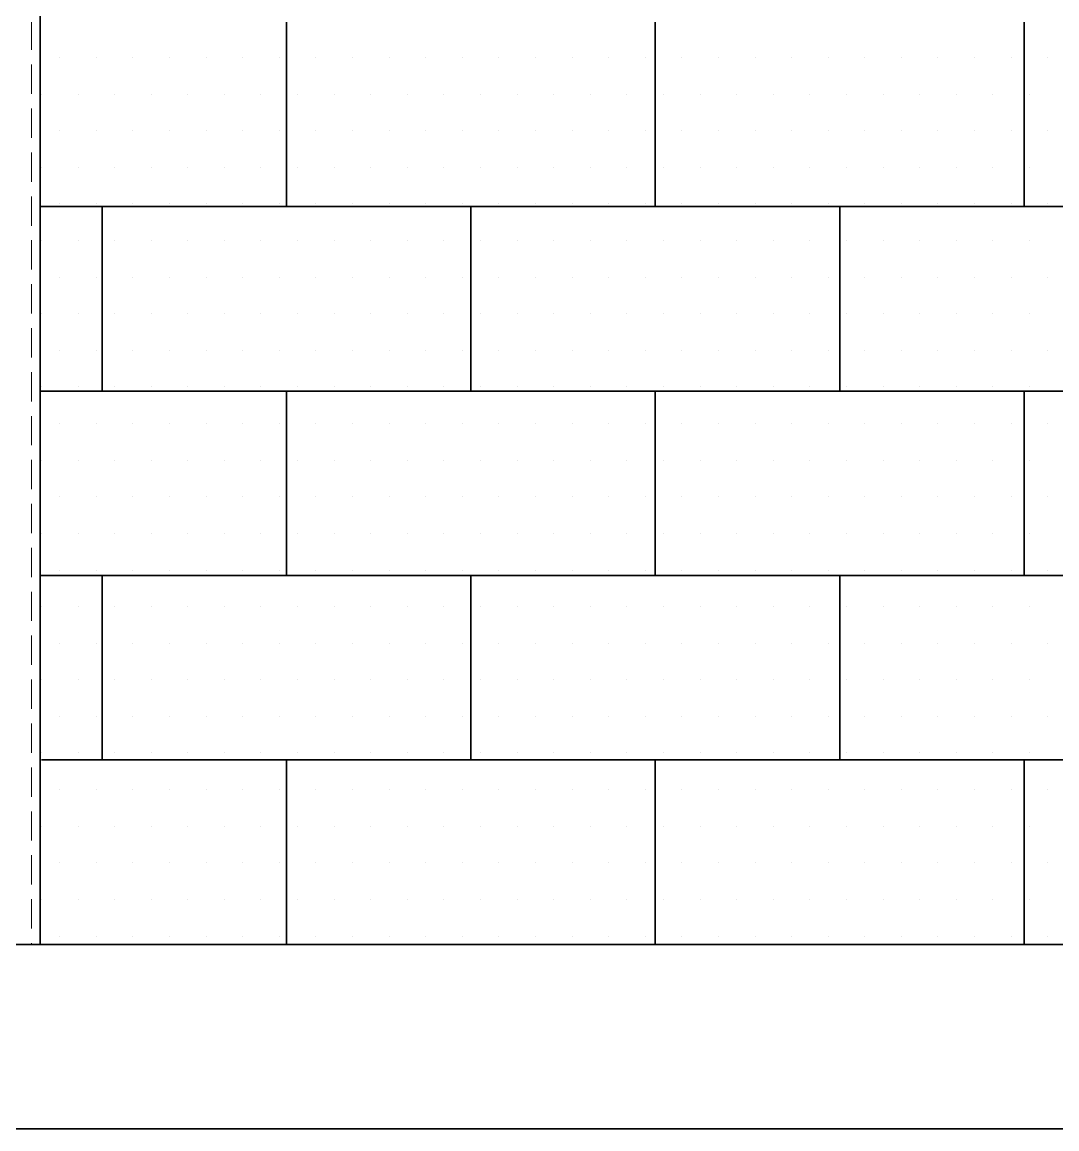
# Paper-space layout 'A000' of a CAD drawing. Header units: metres, sheet in millimetres. Extents: x -6 to 588, y -18 to 402.
# Drawn here: x 350.94 to 373.38, y 223.56 to 247.56 of the extents above; entities that cross this region are included whole.
import ezdxf

# ---------------------------------------------------------------- set-up
doc = ezdxf.new("R2010")
doc.units = ezdxf.units.M
doc.header["$MEASUREMENT"] = 0
for name, color, linetype, lineweight in [('A-ELEV-MBE1', 7, 'Continuous', 35), ('A-ELEV-PATT', 8, 'Continuous', 18), ('A-WALL-FULL-EXTR', 7, 'Continuous', 35)]:
    doc.layers.add(name, color=color, linetype=linetype, lineweight=lineweight)

psp = doc.layouts.new('A000')

# ---------------------------------------------------------------- linework, layer by layer
at = {"layer": 'A-ELEV-MBE1'}
for p, q in [((356.67, 247.559), (356.67, 243.559)), ((364.67, 247.559), (364.67, 243.559)), ((372.67, 247.559), (372.67, 243.559)), ((408.67, 243.559), (351.33, 243.559)), ((352.67, 243.559), (352.67, 239.559)), ((360.67, 243.559), (360.67, 239.559)), ((368.67, 243.559), (368.67, 239.559)), ((408.67, 239.559), (351.33, 239.559)), ((356.67, 239.559), (356.67, 235.559)), ((364.67, 239.559), (364.67, 235.559)), ((372.67, 239.559), (372.67, 235.559)), ((408.67, 235.559), (351.33, 235.559)), ((352.67, 235.559), (352.67, 231.559)), ((360.67, 235.559), (360.67, 231.559)), ((368.67, 235.559), (368.67, 231.559)), ((356.67, 231.559), (356.67, 227.559)), ((364.67, 231.559), (364.67, 227.559)), ((372.67, 231.559), (372.67, 227.559)), ((376.67, 227.559), (309.67, 227.559)), ((309.67, 223.559), (504.67, 223.559))]:
    psp.add_line(p, q, dxfattribs=at)
at = {"layer": 'A-ELEV-PATT', "linetype": 'Continuous'}
for p, q in [((351.141, 246.955), (351.141, 247.559)), ((351.751, 246.791), (351.751, 246.791)), ((352.545, 246.791), (352.545, 246.791)), ((353.339, 246.791), (353.339, 246.791)), ((354.133, 246.791), (354.133, 246.791)), ((354.926, 246.791), (354.926, 246.791)), ((355.72, 246.791), (355.72, 246.791)), ((356.514, 246.791), (356.514, 246.791)), ((357.308, 246.791), (357.308, 246.791)), ((358.101, 246.791), (358.101, 246.791)), ((358.895, 246.791), (358.895, 246.791)), ((359.689, 246.791), (359.689, 246.791)), ((360.483, 246.791), (360.483, 246.791)), ((361.276, 246.791), (361.276, 246.791)), ((362.07, 246.791), (362.07, 246.791)), ((362.864, 246.791), (362.864, 246.791)), ((363.658, 246.791), (363.658, 246.791)), ((364.451, 246.791), (364.451, 246.791)), ((365.245, 246.791), (365.245, 246.791)), ((366.039, 246.791), (366.039, 246.791)), ((366.833, 246.791), (366.833, 246.791)), ((367.626, 246.791), (367.626, 246.791)), ((368.42, 246.791), (368.42, 246.791)), ((369.214, 246.791), (369.214, 246.791)), ((370.008, 246.791), (370.008, 246.791)), ((370.801, 246.791), (370.801, 246.791)), ((371.595, 246.791), (371.595, 246.791)), ((372.389, 246.791), (372.389, 246.791)), ((373.183, 246.791), (373.183, 246.791)), ((351.141, 246.003), (351.141, 246.638)), ((351.355, 245.997), (351.355, 245.997)), ((352.148, 245.997), (352.148, 245.997)), ((352.942, 245.997), (352.942, 245.997)), ((353.736, 245.997), (353.736, 245.997)), ((354.53, 245.997), (354.53, 245.997)), ((355.323, 245.997), (355.323, 245.997)), ((356.117, 245.997), (356.117, 245.997)), ((356.911, 245.997), (356.911, 245.997)), ((357.705, 245.997), (357.705, 245.997)), ((358.498, 245.997), (358.498, 245.997)), ((359.292, 245.997), (359.292, 245.997)), ((360.086, 245.997), (360.086, 245.997)), ((360.88, 245.997), (360.88, 245.997)), ((361.673, 245.997), (361.673, 245.997)), ((362.467, 245.997), (362.467, 245.997)), ((363.261, 245.997), (363.261, 245.997)), ((364.055, 245.997), (364.055, 245.997)), ((364.848, 245.997), (364.848, 245.997)), ((365.642, 245.997), (365.642, 245.997)), ((366.436, 245.997), (366.436, 245.997)), ((367.23, 245.997), (367.23, 245.997)), ((368.023, 245.997), (368.023, 245.997)), ((368.817, 245.997), (368.817, 245.997)), ((369.611, 245.997), (369.611, 245.997)), ((370.405, 245.997), (370.405, 245.997)), ((371.198, 245.997), (371.198, 245.997)), ((371.992, 245.997), (371.992, 245.997)), ((372.786, 245.997), (372.786, 245.997)), ((351.141, 245.05), (351.141, 245.685)), ((351.751, 245.203), (351.751, 245.203)), ((352.545, 245.203), (352.545, 245.203)), ((353.339, 245.203), (353.339, 245.203)), ((354.133, 245.203), (354.133, 245.203)), ((354.926, 245.203), (354.926, 245.203)), ((355.72, 245.203), (355.72, 245.203)), ((356.514, 245.203), (356.514, 245.203)), ((357.308, 245.203), (357.308, 245.203)), ((358.101, 245.203), (358.101, 245.203)), ((358.895, 245.203), (358.895, 245.203)), ((359.689, 245.203), (359.689, 245.203)), ((360.483, 245.203), (360.483, 245.203)), ((361.276, 245.203), (361.276, 245.203)), ((362.07, 245.203), (362.07, 245.203)), ((362.864, 245.203), (362.864, 245.203)), ((363.658, 245.203), (363.658, 245.203)), ((364.451, 245.203), (364.451, 245.203)), ((365.245, 245.203), (365.245, 245.203)), ((366.039, 245.203), (366.039, 245.203)), ((366.833, 245.203), (366.833, 245.203)), ((367.626, 245.203), (367.626, 245.203)), ((368.42, 245.203), (368.42, 245.203)), ((369.214, 245.203), (369.214, 245.203)), ((370.008, 245.203), (370.008, 245.203)), ((370.801, 245.203), (370.801, 245.203)), ((371.595, 245.203), (371.595, 245.203)), ((372.389, 245.203), (372.389, 245.203)), ((373.183, 245.203), (373.183, 245.203)), ((351.141, 244.098), (351.141, 244.733)), ((351.355, 244.41), (351.355, 244.41)), ((352.148, 244.41), (352.148, 244.41)), ((352.942, 244.41), (352.942, 244.41)), ((353.736, 244.41), (353.736, 244.41)), ((354.53, 244.41), (354.53, 244.41)), ((355.323, 244.41), (355.323, 244.41)), ((356.117, 244.41), (356.117, 244.41)), ((356.911, 244.41), (356.911, 244.41)), ((357.705, 244.41), (357.705, 244.41)), ((358.498, 244.41), (358.498, 244.41)), ((359.292, 244.41), (359.292, 244.41)), ((360.086, 244.41), (360.086, 244.41)), ((360.88, 244.41), (360.88, 244.41)), ((361.673, 244.41), (361.673, 244.41)), ((362.467, 244.41), (362.467, 244.41)), ((363.261, 244.41), (363.261, 244.41)), ((364.055, 244.41), (364.055, 244.41)), ((364.848, 244.41), (364.848, 244.41)), ((365.642, 244.41), (365.642, 244.41)), ((366.436, 244.41), (366.436, 244.41)), ((367.23, 244.41), (367.23, 244.41)), ((368.023, 244.41), (368.023, 244.41)), ((368.817, 244.41), (368.817, 244.41)), ((369.611, 244.41), (369.611, 244.41)), ((370.405, 244.41), (370.405, 244.41)), ((371.198, 244.41), (371.198, 244.41)), ((371.992, 244.41), (371.992, 244.41)), ((372.786, 244.41), (372.786, 244.41)), ((351.141, 243.145), (351.141, 243.78)), ((351.751, 243.616), (351.751, 243.616)), ((352.545, 243.616), (352.545, 243.616)), ((353.339, 243.616), (353.339, 243.616)), ((354.133, 243.616), (354.133, 243.616)), ((354.926, 243.616), (354.926, 243.616)), ((355.72, 243.616), (355.72, 243.616)), ((356.514, 243.616), (356.514, 243.616)), ((357.308, 243.616), (357.308, 243.616)), ((358.101, 243.616), (358.101, 243.616)), ((358.895, 243.616), (358.895, 243.616)), ((359.689, 243.616), (359.689, 243.616)), ((360.483, 243.616), (360.483, 243.616)), ((361.276, 243.616), (361.276, 243.616)), ((362.07, 243.616), (362.07, 243.616)), ((362.864, 243.616), (362.864, 243.616)), ((363.658, 243.616), (363.658, 243.616)), ((364.451, 243.616), (364.451, 243.616)), ((365.245, 243.616), (365.245, 243.616)), ((366.039, 243.616), (366.039, 243.616)), ((366.833, 243.616), (366.833, 243.616)), ((367.626, 243.616), (367.626, 243.616)), ((368.42, 243.616), (368.42, 243.616)), ((369.214, 243.616), (369.214, 243.616)), ((370.008, 243.616), (370.008, 243.616)), ((370.801, 243.616), (370.801, 243.616)), ((371.595, 243.616), (371.595, 243.616)), ((372.389, 243.616), (372.389, 243.616)), ((373.183, 243.616), (373.183, 243.616)), ((351.141, 242.193), (351.141, 242.828)), ((351.355, 242.822), (351.355, 242.822)), ((351.355, 242.822), (351.355, 242.822)), ((352.148, 242.822), (352.148, 242.822)), ((352.942, 242.822), (352.942, 242.822)), ((353.736, 242.822), (353.736, 242.822)), ((354.53, 242.822), (354.53, 242.822)), ((355.323, 242.822), (355.323, 242.822)), ((356.117, 242.822), (356.117, 242.822)), ((356.911, 242.822), (356.911, 242.822)), ((357.705, 242.822), (357.705, 242.822)), ((358.498, 242.822), (358.498, 242.822)), ((359.292, 242.822), (359.292, 242.822)), ((360.086, 242.822), (360.086, 242.822)), ((360.88, 242.822), (360.88, 242.822)), ((361.673, 242.822), (361.673, 242.822)), ((362.467, 242.822), (362.467, 242.822)), ((363.261, 242.822), (363.261, 242.822)), ((364.055, 242.822), (364.055, 242.822)), ((364.848, 242.822), (364.848, 242.822)), ((365.642, 242.822), (365.642, 242.822)), ((366.436, 242.822), (366.436, 242.822)), ((367.23, 242.822), (367.23, 242.822)), ((368.023, 242.822), (368.023, 242.822)), ((368.817, 242.822), (368.817, 242.822)), ((369.611, 242.822), (369.611, 242.822)), ((370.405, 242.822), (370.405, 242.822)), ((371.198, 242.822), (371.198, 242.822)), ((371.992, 242.822), (371.992, 242.822)), ((372.786, 242.822), (372.786, 242.822)), ((351.751, 242.028), (351.751, 242.028)), ((351.751, 242.028), (351.751, 242.028)), ((352.545, 242.028), (352.545, 242.028)), ((353.339, 242.028), (353.339, 242.028)), ((354.133, 242.028), (354.133, 242.028)), ((354.926, 242.028), (354.926, 242.028)), ((355.72, 242.028), (355.72, 242.028)), ((356.514, 242.028), (356.514, 242.028)), ((357.308, 242.028), (357.308, 242.028)), ((358.101, 242.028), (358.101, 242.028)), ((358.895, 242.028), (358.895, 242.028)), ((359.689, 242.028), (359.689, 242.028)), ((360.483, 242.028), (360.483, 242.028)), ((361.276, 242.028), (361.276, 242.028)), ((362.07, 242.028), (362.07, 242.028)), ((362.864, 242.028), (362.864, 242.028)), ((363.658, 242.028), (363.658, 242.028)), ((364.451, 242.028), (364.451, 242.028)), ((365.245, 242.028), (365.245, 242.028)), ((366.039, 242.028), (366.039, 242.028)), ((366.833, 242.028), (366.833, 242.028)), ((367.626, 242.028), (367.626, 242.028)), ((368.42, 242.028), (368.42, 242.028)), ((369.214, 242.028), (369.214, 242.028)), ((370.008, 242.028), (370.008, 242.028)), ((370.801, 242.028), (370.801, 242.028)), ((371.595, 242.028), (371.595, 242.028)), ((372.389, 242.028), (372.389, 242.028)), ((373.183, 242.028), (373.183, 242.028)), ((351.141, 241.24), (351.141, 241.875)), ((351.355, 241.235), (351.355, 241.235)), ((351.355, 241.235), (351.355, 241.235)), ((352.148, 241.235), (352.148, 241.235)), ((352.942, 241.235), (352.942, 241.235)), ((353.736, 241.235), (353.736, 241.235)), ((354.53, 241.235), (354.53, 241.235)), ((355.323, 241.235), (355.323, 241.235)), ((356.117, 241.235), (356.117, 241.235)), ((356.911, 241.235), (356.911, 241.235)), ((357.705, 241.235), (357.705, 241.235)), ((358.498, 241.235), (358.498, 241.235)), ((359.292, 241.235), (359.292, 241.235)), ((360.086, 241.235), (360.086, 241.235)), ((360.88, 241.235), (360.88, 241.235)), ((361.673, 241.235), (361.673, 241.235)), ((362.467, 241.235), (362.467, 241.235)), ((363.261, 241.235), (363.261, 241.235)), ((364.055, 241.235), (364.055, 241.235)), ((364.848, 241.235), (364.848, 241.235)), ((365.642, 241.235), (365.642, 241.235)), ((366.436, 241.235), (366.436, 241.235)), ((367.23, 241.235), (367.23, 241.235)), ((368.023, 241.235), (368.023, 241.235)), ((368.817, 241.235), (368.817, 241.235)), ((369.611, 241.235), (369.611, 241.235)), ((370.405, 241.235), (370.405, 241.235)), ((371.198, 241.235), (371.198, 241.235)), ((371.992, 241.235), (371.992, 241.235)), ((372.786, 241.235), (372.786, 241.235)), ((351.141, 240.288), (351.141, 240.923)), ((351.751, 240.441), (351.751, 240.441)), ((351.751, 240.441), (351.751, 240.441)), ((352.545, 240.441), (352.545, 240.441)), ((353.339, 240.441), (353.339, 240.441)), ((354.133, 240.441), (354.133, 240.441)), ((354.926, 240.441), (354.926, 240.441)), ((355.72, 240.441), (355.72, 240.441)), ((356.514, 240.441), (356.514, 240.441)), ((357.308, 240.441), (357.308, 240.441)), ((358.101, 240.441), (358.101, 240.441)), ((358.895, 240.441), (358.895, 240.441)), ((359.689, 240.441), (359.689, 240.441)), ((360.483, 240.441), (360.483, 240.441)), ((361.276, 240.441), (361.276, 240.441)), ((362.07, 240.441), (362.07, 240.441)), ((362.864, 240.441), (362.864, 240.441)), ((363.658, 240.441), (363.658, 240.441)), ((364.451, 240.441), (364.451, 240.441)), ((365.245, 240.441), (365.245, 240.441)), ((366.039, 240.441), (366.039, 240.441)), ((366.833, 240.441), (366.833, 240.441)), ((367.626, 240.441), (367.626, 240.441)), ((368.42, 240.441), (368.42, 240.441)), ((369.214, 240.441), (369.214, 240.441)), ((370.008, 240.441), (370.008, 240.441)), ((370.801, 240.441), (370.801, 240.441)), ((371.595, 240.441), (371.595, 240.441)), ((372.389, 240.441), (372.389, 240.441)), ((373.183, 240.441), (373.183, 240.441)), ((351.141, 239.335), (351.141, 239.97)), ((351.355, 239.647), (351.355, 239.647)), ((351.355, 239.647), (351.355, 239.647)), ((352.148, 239.647), (352.148, 239.647)), ((352.942, 239.647), (352.942, 239.647)), ((353.736, 239.647), (353.736, 239.647)), ((354.53, 239.647), (354.53, 239.647)), ((355.323, 239.647), (355.323, 239.647)), ((356.117, 239.647), (356.117, 239.647)), ((356.911, 239.647), (356.911, 239.647)), ((357.705, 239.647), (357.705, 239.647)), ((358.498, 239.647), (358.498, 239.647)), ((359.292, 239.647), (359.292, 239.647)), ((360.086, 239.647), (360.086, 239.647)), ((360.88, 239.647), (360.88, 239.647)), ((361.673, 239.647), (361.673, 239.647)), ((362.467, 239.647), (362.467, 239.647)), ((363.261, 239.647), (363.261, 239.647)), ((364.055, 239.647), (364.055, 239.647)), ((364.848, 239.647), (364.848, 239.647)), ((365.642, 239.647), (365.642, 239.647)), ((366.436, 239.647), (366.436, 239.647)), ((367.23, 239.647), (367.23, 239.647)), ((368.023, 239.647), (368.023, 239.647)), ((368.817, 239.647), (368.817, 239.647)), ((369.611, 239.647), (369.611, 239.647)), ((370.405, 239.647), (370.405, 239.647)), ((371.198, 239.647), (371.198, 239.647)), ((371.992, 239.647), (371.992, 239.647)), ((372.786, 239.647), (372.786, 239.647)), ((351.141, 238.383), (351.141, 239.018)), ((351.751, 238.853), (351.751, 238.853)), ((352.545, 238.853), (352.545, 238.853)), ((353.339, 238.853), (353.339, 238.853)), ((354.133, 238.853), (354.133, 238.853)), ((354.926, 238.853), (354.926, 238.853)), ((355.72, 238.853), (355.72, 238.853)), ((356.514, 238.853), (356.514, 238.853)), ((357.308, 238.853), (357.308, 238.853)), ((358.101, 238.853), (358.101, 238.853)), ((358.895, 238.853), (358.895, 238.853)), ((359.689, 238.853), (359.689, 238.853)), ((360.483, 238.853), (360.483, 238.853)), ((361.276, 238.853), (361.276, 238.853)), ((362.07, 238.853), (362.07, 238.853)), ((362.864, 238.853), (362.864, 238.853)), ((363.658, 238.853), (363.658, 238.853)), ((364.451, 238.853), (364.451, 238.853)), ((365.245, 238.853), (365.245, 238.853)), ((366.039, 238.853), (366.039, 238.853)), ((366.833, 238.853), (366.833, 238.853)), ((367.626, 238.853), (367.626, 238.853)), ((368.42, 238.853), (368.42, 238.853)), ((369.214, 238.853), (369.214, 238.853)), ((370.008, 238.853), (370.008, 238.853)), ((370.801, 238.853), (370.801, 238.853)), ((371.595, 238.853), (371.595, 238.853)), ((372.389, 238.853), (372.389, 238.853)), ((373.183, 238.853), (373.183, 238.853)), ((351.141, 237.43), (351.141, 238.065)), ((351.355, 238.06), (351.355, 238.06)), ((352.148, 238.06), (352.148, 238.06)), ((352.942, 238.06), (352.942, 238.06)), ((353.736, 238.06), (353.736, 238.06)), ((354.53, 238.06), (354.53, 238.06)), ((355.323, 238.06), (355.323, 238.06)), ((356.117, 238.06), (356.117, 238.06)), ((356.911, 238.06), (356.911, 238.06)), ((357.705, 238.06), (357.705, 238.06)), ((358.498, 238.06), (358.498, 238.06)), ((359.292, 238.06), (359.292, 238.06)), ((360.086, 238.06), (360.086, 238.06)), ((360.88, 238.06), (360.88, 238.06)), ((361.673, 238.06), (361.673, 238.06)), ((362.467, 238.06), (362.467, 238.06)), ((363.261, 238.06), (363.261, 238.06)), ((364.055, 238.06), (364.055, 238.06)), ((364.848, 238.06), (364.848, 238.06)), ((365.642, 238.06), (365.642, 238.06)), ((366.436, 238.06), (366.436, 238.06)), ((367.23, 238.06), (367.23, 238.06)), ((368.023, 238.06), (368.023, 238.06)), ((368.817, 238.06), (368.817, 238.06)), ((369.611, 238.06), (369.611, 238.06)), ((370.405, 238.06), (370.405, 238.06)), ((371.198, 238.06), (371.198, 238.06)), ((371.992, 238.06), (371.992, 238.06)), ((372.786, 238.06), (372.786, 238.06)), ((351.751, 237.266), (351.751, 237.266)), ((352.545, 237.266), (352.545, 237.266)), ((353.339, 237.266), (353.339, 237.266)), ((354.133, 237.266), (354.133, 237.266)), ((354.926, 237.266), (354.926, 237.266)), ((355.72, 237.266), (355.72, 237.266)), ((356.514, 237.266), (356.514, 237.266)), ((357.308, 237.266), (357.308, 237.266)), ((358.101, 237.266), (358.101, 237.266)), ((358.895, 237.266), (358.895, 237.266)), ((359.689, 237.266), (359.689, 237.266)), ((360.483, 237.266), (360.483, 237.266)), ((361.276, 237.266), (361.276, 237.266)), ((362.07, 237.266), (362.07, 237.266)), ((362.864, 237.266), (362.864, 237.266)), ((363.658, 237.266), (363.658, 237.266)), ((364.451, 237.266), (364.451, 237.266)), ((365.245, 237.266), (365.245, 237.266)), ((366.039, 237.266), (366.039, 237.266)), ((366.833, 237.266), (366.833, 237.266)), ((367.626, 237.266), (367.626, 237.266)), ((368.42, 237.266), (368.42, 237.266)), ((369.214, 237.266), (369.214, 237.266)), ((370.008, 237.266), (370.008, 237.266)), ((370.801, 237.266), (370.801, 237.266)), ((371.595, 237.266), (371.595, 237.266)), ((372.389, 237.266), (372.389, 237.266)), ((373.183, 237.266), (373.183, 237.266)), ((351.141, 236.478), (351.141, 237.113)), ((351.355, 236.472), (351.355, 236.472)), ((352.148, 236.472), (352.148, 236.472)), ((352.942, 236.472), (352.942, 236.472)), ((353.736, 236.472), (353.736, 236.472)), ((354.53, 236.472), (354.53, 236.472)), ((355.323, 236.472), (355.323, 236.472)), ((356.117, 236.472), (356.117, 236.472)), ((356.911, 236.472), (356.911, 236.472)), ((357.705, 236.472), (357.705, 236.472)), ((358.498, 236.472), (358.498, 236.472)), ((359.292, 236.472), (359.292, 236.472)), ((360.086, 236.472), (360.086, 236.472)), ((360.88, 236.472), (360.88, 236.472)), ((361.673, 236.472), (361.673, 236.472)), ((362.467, 236.472), (362.467, 236.472)), ((363.261, 236.472), (363.261, 236.472)), ((364.055, 236.472), (364.055, 236.472)), ((364.848, 236.472), (364.848, 236.472)), ((365.642, 236.472), (365.642, 236.472)), ((366.436, 236.472), (366.436, 236.472)), ((367.23, 236.472), (367.23, 236.472)), ((368.023, 236.472), (368.023, 236.472)), ((368.817, 236.472), (368.817, 236.472)), ((369.611, 236.472), (369.611, 236.472)), ((370.405, 236.472), (370.405, 236.472)), ((371.198, 236.472), (371.198, 236.472)), ((371.992, 236.472), (371.992, 236.472)), ((372.786, 236.472), (372.786, 236.472)), ((351.141, 235.525), (351.141, 236.16)), ((351.751, 235.678), (351.751, 235.678)), ((352.545, 235.678), (352.545, 235.678)), ((353.339, 235.678), (353.339, 235.678)), ((354.133, 235.678), (354.133, 235.678)), ((354.926, 235.678), (354.926, 235.678)), ((355.72, 235.678), (355.72, 235.678)), ((356.514, 235.678), (356.514, 235.678)), ((357.308, 235.678), (357.308, 235.678)), ((358.101, 235.678), (358.101, 235.678)), ((358.895, 235.678), (358.895, 235.678)), ((359.689, 235.678), (359.689, 235.678)), ((360.483, 235.678), (360.483, 235.678)), ((361.276, 235.678), (361.276, 235.678)), ((362.07, 235.678), (362.07, 235.678)), ((362.864, 235.678), (362.864, 235.678)), ((363.658, 235.678), (363.658, 235.678)), ((364.451, 235.678), (364.451, 235.678)), ((365.245, 235.678), (365.245, 235.678)), ((366.039, 235.678), (366.039, 235.678)), ((366.833, 235.678), (366.833, 235.678)), ((367.626, 235.678), (367.626, 235.678)), ((368.42, 235.678), (368.42, 235.678)), ((369.214, 235.678), (369.214, 235.678)), ((370.008, 235.678), (370.008, 235.678)), ((370.801, 235.678), (370.801, 235.678)), ((371.595, 235.678), (371.595, 235.678)), ((372.389, 235.678), (372.389, 235.678)), ((373.183, 235.678), (373.183, 235.678)), ((351.141, 234.573), (351.141, 235.208)), ((351.355, 234.885), (351.355, 234.885)), ((352.148, 234.885), (352.148, 234.885)), ((352.942, 234.885), (352.942, 234.885)), ((353.736, 234.885), (353.736, 234.885)), ((354.53, 234.885), (354.53, 234.885)), ((355.323, 234.885), (355.323, 234.885)), ((356.117, 234.885), (356.117, 234.885)), ((356.911, 234.885), (356.911, 234.885)), ((357.705, 234.885), (357.705, 234.885)), ((358.498, 234.885), (358.498, 234.885)), ((359.292, 234.885), (359.292, 234.885)), ((360.086, 234.885), (360.086, 234.885)), ((360.88, 234.885), (360.88, 234.885)), ((361.673, 234.885), (361.673, 234.885)), ((362.467, 234.885), (362.467, 234.885)), ((363.261, 234.885), (363.261, 234.885)), ((364.055, 234.885), (364.055, 234.885)), ((364.848, 234.885), (364.848, 234.885)), ((365.642, 234.885), (365.642, 234.885)), ((366.436, 234.885), (366.436, 234.885)), ((367.23, 234.885), (367.23, 234.885)), ((368.023, 234.885), (368.023, 234.885)), ((368.817, 234.885), (368.817, 234.885)), ((369.611, 234.885), (369.611, 234.885)), ((370.405, 234.885), (370.405, 234.885)), ((371.198, 234.885), (371.198, 234.885)), ((371.992, 234.885), (371.992, 234.885)), ((372.786, 234.885), (372.786, 234.885)), ((351.141, 233.62), (351.141, 234.255)), ((351.751, 234.091), (351.751, 234.091)), ((352.545, 234.091), (352.545, 234.091)), ((353.339, 234.091), (353.339, 234.091)), ((354.133, 234.091), (354.133, 234.091)), ((354.926, 234.091), (354.926, 234.091)), ((355.72, 234.091), (355.72, 234.091)), ((356.514, 234.091), (356.514, 234.091)), ((357.308, 234.091), (357.308, 234.091)), ((358.101, 234.091), (358.101, 234.091)), ((358.895, 234.091), (358.895, 234.091)), ((359.689, 234.091), (359.689, 234.091)), ((360.483, 234.091), (360.483, 234.091)), ((361.276, 234.091), (361.276, 234.091)), ((362.07, 234.091), (362.07, 234.091)), ((362.864, 234.091), (362.864, 234.091)), ((363.658, 234.091), (363.658, 234.091)), ((364.451, 234.091), (364.451, 234.091)), ((365.245, 234.091), (365.245, 234.091)), ((366.039, 234.091), (366.039, 234.091)), ((366.833, 234.091), (366.833, 234.091)), ((367.626, 234.091), (367.626, 234.091)), ((368.42, 234.091), (368.42, 234.091)), ((369.214, 234.091), (369.214, 234.091)), ((370.008, 234.091), (370.008, 234.091)), ((370.801, 234.091), (370.801, 234.091)), ((371.595, 234.091), (371.595, 234.091)), ((372.389, 234.091), (372.389, 234.091)), ((373.183, 234.091), (373.183, 234.091)), ((351.141, 232.668), (351.141, 233.303)), ((351.355, 233.297), (351.355, 233.297)), ((352.148, 233.297), (352.148, 233.297)), ((352.942, 233.297), (352.942, 233.297)), ((353.736, 233.297), (353.736, 233.297)), ((354.53, 233.297), (354.53, 233.297)), ((355.323, 233.297), (355.323, 233.297)), ((356.117, 233.297), (356.117, 233.297)), ((356.911, 233.297), (356.911, 233.297)), ((357.705, 233.297), (357.705, 233.297)), ((358.498, 233.297), (358.498, 233.297)), ((359.292, 233.297), (359.292, 233.297)), ((360.086, 233.297), (360.086, 233.297)), ((360.88, 233.297), (360.88, 233.297)), ((361.673, 233.297), (361.673, 233.297)), ((362.467, 233.297), (362.467, 233.297)), ((363.261, 233.297), (363.261, 233.297)), ((364.055, 233.297), (364.055, 233.297)), ((364.848, 233.297), (364.848, 233.297)), ((365.642, 233.297), (365.642, 233.297)), ((366.436, 233.297), (366.436, 233.297)), ((367.23, 233.297), (367.23, 233.297)), ((368.023, 233.297), (368.023, 233.297)), ((368.817, 233.297), (368.817, 233.297)), ((369.611, 233.297), (369.611, 233.297)), ((370.405, 233.297), (370.405, 233.297)), ((371.198, 233.297), (371.198, 233.297)), ((371.992, 233.297), (371.992, 233.297)), ((372.786, 233.297), (372.786, 233.297)), ((351.141, 231.715), (351.141, 232.35)), ((351.751, 232.503), (351.751, 232.503)), ((352.545, 232.503), (352.545, 232.503)), ((353.339, 232.503), (353.339, 232.503)), ((354.133, 232.503), (354.133, 232.503)), ((354.926, 232.503), (354.926, 232.503)), ((355.72, 232.503), (355.72, 232.503)), ((356.514, 232.503), (356.514, 232.503)), ((357.308, 232.503), (357.308, 232.503)), ((358.101, 232.503), (358.101, 232.503)), ((358.895, 232.503), (358.895, 232.503)), ((359.689, 232.503), (359.689, 232.503)), ((360.483, 232.503), (360.483, 232.503)), ((361.276, 232.503), (361.276, 232.503)), ((362.07, 232.503), (362.07, 232.503)), ((362.864, 232.503), (362.864, 232.503)), ((363.658, 232.503), (363.658, 232.503)), ((364.451, 232.503), (364.451, 232.503)), ((365.245, 232.503), (365.245, 232.503)), ((366.039, 232.503), (366.039, 232.503)), ((366.833, 232.503), (366.833, 232.503)), ((367.626, 232.503), (367.626, 232.503)), ((368.42, 232.503), (368.42, 232.503)), ((369.214, 232.503), (369.214, 232.503)), ((370.008, 232.503), (370.008, 232.503)), ((370.801, 232.503), (370.801, 232.503)), ((371.595, 232.503), (371.595, 232.503)), ((372.389, 232.503), (372.389, 232.503)), ((373.183, 232.503), (373.183, 232.503)), ((351.355, 231.71), (351.355, 231.71)), ((352.148, 231.71), (352.148, 231.71)), ((352.942, 231.71), (352.942, 231.71)), ((353.736, 231.71), (353.736, 231.71)), ((354.53, 231.71), (354.53, 231.71)), ((355.323, 231.71), (355.323, 231.71)), ((356.117, 231.71), (356.117, 231.71)), ((356.911, 231.71), (356.911, 231.71)), ((357.705, 231.71), (357.705, 231.71)), ((358.498, 231.71), (358.498, 231.71)), ((359.292, 231.71), (359.292, 231.71)), ((360.086, 231.71), (360.086, 231.71)), ((360.88, 231.71), (360.88, 231.71)), ((361.673, 231.71), (361.673, 231.71)), ((362.467, 231.71), (362.467, 231.71)), ((363.261, 231.71), (363.261, 231.71)), ((364.055, 231.71), (364.055, 231.71)), ((364.848, 231.71), (364.848, 231.71)), ((365.642, 231.71), (365.642, 231.71)), ((366.436, 231.71), (366.436, 231.71)), ((367.23, 231.71), (367.23, 231.71)), ((368.023, 231.71), (368.023, 231.71)), ((368.817, 231.71), (368.817, 231.71)), ((369.611, 231.71), (369.611, 231.71)), ((370.405, 231.71), (370.405, 231.71)), ((371.198, 231.71), (371.198, 231.71)), ((371.992, 231.71), (371.992, 231.71)), ((372.786, 231.71), (372.786, 231.71)), ((351.141, 230.763), (351.141, 231.398)), ((351.751, 230.916), (351.751, 230.916)), ((352.545, 230.916), (352.545, 230.916)), ((353.339, 230.916), (353.339, 230.916)), ((354.133, 230.916), (354.133, 230.916)), ((354.926, 230.916), (354.926, 230.916)), ((355.72, 230.916), (355.72, 230.916)), ((356.514, 230.916), (356.514, 230.916)), ((357.308, 230.916), (357.308, 230.916)), ((358.101, 230.916), (358.101, 230.916)), ((358.895, 230.916), (358.895, 230.916)), ((359.689, 230.916), (359.689, 230.916)), ((360.483, 230.916), (360.483, 230.916)), ((361.276, 230.916), (361.276, 230.916)), ((362.07, 230.916), (362.07, 230.916)), ((362.864, 230.916), (362.864, 230.916)), ((363.658, 230.916), (363.658, 230.916)), ((364.451, 230.916), (364.451, 230.916)), ((365.245, 230.916), (365.245, 230.916)), ((366.039, 230.916), (366.039, 230.916)), ((366.833, 230.916), (366.833, 230.916)), ((367.626, 230.916), (367.626, 230.916)), ((368.42, 230.916), (368.42, 230.916)), ((369.214, 230.916), (369.214, 230.916)), ((370.008, 230.916), (370.008, 230.916)), ((370.801, 230.916), (370.801, 230.916)), ((371.595, 230.916), (371.595, 230.916)), ((372.389, 230.916), (372.389, 230.916)), ((373.183, 230.916), (373.183, 230.916)), ((351.141, 229.81), (351.141, 230.445)), ((351.355, 230.122), (351.355, 230.122)), ((352.148, 230.122), (352.148, 230.122)), ((352.942, 230.122), (352.942, 230.122)), ((353.736, 230.122), (353.736, 230.122)), ((354.53, 230.122), (354.53, 230.122)), ((355.323, 230.122), (355.323, 230.122)), ((356.117, 230.122), (356.117, 230.122)), ((356.911, 230.122), (356.911, 230.122)), ((357.705, 230.122), (357.705, 230.122)), ((358.498, 230.122), (358.498, 230.122)), ((359.292, 230.122), (359.292, 230.122)), ((360.086, 230.122), (360.086, 230.122)), ((360.88, 230.122), (360.88, 230.122)), ((361.673, 230.122), (361.673, 230.122)), ((362.467, 230.122), (362.467, 230.122)), ((363.261, 230.122), (363.261, 230.122)), ((364.055, 230.122), (364.055, 230.122)), ((364.848, 230.122), (364.848, 230.122)), ((365.642, 230.122), (365.642, 230.122)), ((366.436, 230.122), (366.436, 230.122)), ((367.23, 230.122), (367.23, 230.122)), ((368.023, 230.122), (368.023, 230.122)), ((368.817, 230.122), (368.817, 230.122)), ((369.611, 230.122), (369.611, 230.122)), ((370.405, 230.122), (370.405, 230.122)), ((371.198, 230.122), (371.198, 230.122)), ((371.992, 230.122), (371.992, 230.122)), ((372.786, 230.122), (372.786, 230.122)), ((351.141, 228.858), (351.141, 229.493)), ((351.751, 229.328), (351.751, 229.328)), ((352.545, 229.328), (352.545, 229.328)), ((353.339, 229.328), (353.339, 229.328)), ((354.133, 229.328), (354.133, 229.328)), ((354.926, 229.328), (354.926, 229.328)), ((355.72, 229.328), (355.72, 229.328)), ((356.514, 229.328), (356.514, 229.328)), ((357.308, 229.328), (357.308, 229.328)), ((358.101, 229.328), (358.101, 229.328)), ((358.895, 229.328), (358.895, 229.328)), ((359.689, 229.328), (359.689, 229.328)), ((360.483, 229.328), (360.483, 229.328)), ((361.276, 229.328), (361.276, 229.328)), ((362.07, 229.328), (362.07, 229.328)), ((362.864, 229.328), (362.864, 229.328)), ((363.658, 229.328), (363.658, 229.328)), ((364.451, 229.328), (364.451, 229.328)), ((365.245, 229.328), (365.245, 229.328)), ((366.039, 229.328), (366.039, 229.328)), ((366.833, 229.328), (366.833, 229.328)), ((367.626, 229.328), (367.626, 229.328)), ((368.42, 229.328), (368.42, 229.328)), ((369.214, 229.328), (369.214, 229.328)), ((370.008, 229.328), (370.008, 229.328)), ((370.801, 229.328), (370.801, 229.328)), ((371.595, 229.328), (371.595, 229.328)), ((372.389, 229.328), (372.389, 229.328)), ((373.183, 229.328), (373.183, 229.328)), ((351.141, 227.905), (351.141, 228.54)), ((351.355, 228.535), (351.355, 228.535)), ((352.148, 228.535), (352.148, 228.535)), ((352.942, 228.535), (352.942, 228.535)), ((353.736, 228.535), (353.736, 228.535)), ((354.53, 228.535), (354.53, 228.535)), ((355.323, 228.535), (355.323, 228.535)), ((356.117, 228.535), (356.117, 228.535)), ((356.911, 228.535), (356.911, 228.535)), ((357.705, 228.535), (357.705, 228.535)), ((358.498, 228.535), (358.498, 228.535)), ((359.292, 228.535), (359.292, 228.535)), ((360.086, 228.535), (360.086, 228.535)), ((360.88, 228.535), (360.88, 228.535)), ((361.673, 228.535), (361.673, 228.535)), ((362.467, 228.535), (362.467, 228.535)), ((363.261, 228.535), (363.261, 228.535)), ((364.055, 228.535), (364.055, 228.535)), ((364.848, 228.535), (364.848, 228.535)), ((365.642, 228.535), (365.642, 228.535)), ((366.436, 228.535), (366.436, 228.535)), ((367.23, 228.535), (367.23, 228.535)), ((368.023, 228.535), (368.023, 228.535)), ((368.817, 228.535), (368.817, 228.535)), ((369.611, 228.535), (369.611, 228.535)), ((370.405, 228.535), (370.405, 228.535)), ((371.198, 228.535), (371.198, 228.535)), ((371.992, 228.535), (371.992, 228.535)), ((372.786, 228.535), (372.786, 228.535)), ((351.141, 227.559), (351.141, 227.588)), ((351.751, 227.741), (351.751, 227.741)), ((352.545, 227.741), (352.545, 227.741)), ((353.339, 227.741), (353.339, 227.741)), ((354.133, 227.741), (354.133, 227.741)), ((354.926, 227.741), (354.926, 227.741)), ((355.72, 227.741), (355.72, 227.741)), ((356.514, 227.741), (356.514, 227.741)), ((357.308, 227.741), (357.308, 227.741)), ((358.101, 227.741), (358.101, 227.741)), ((358.895, 227.741), (358.895, 227.741)), ((359.689, 227.741), (359.689, 227.741)), ((360.483, 227.741), (360.483, 227.741)), ((361.276, 227.741), (361.276, 227.741)), ((362.07, 227.741), (362.07, 227.741)), ((362.864, 227.741), (362.864, 227.741)), ((363.658, 227.741), (363.658, 227.741)), ((364.451, 227.741), (364.451, 227.741)), ((365.245, 227.741), (365.245, 227.741)), ((366.039, 227.741), (366.039, 227.741)), ((366.833, 227.741), (366.833, 227.741)), ((367.626, 227.741), (367.626, 227.741)), ((368.42, 227.741), (368.42, 227.741)), ((369.214, 227.741), (369.214, 227.741)), ((370.008, 227.741), (370.008, 227.741)), ((370.801, 227.741), (370.801, 227.741)), ((371.595, 227.741), (371.595, 227.741)), ((372.389, 227.741), (372.389, 227.741)), ((373.183, 227.741), (373.183, 227.741))]:
    psp.add_line(p, q, dxfattribs=at)
at = {"layer": 'A-WALL-FULL-EXTR'}
for p, q in [((351.33, 267.559), (351.33, 227.559)), ((351.355, 231.559), (408.67, 231.559))]:
    psp.add_line(p, q, dxfattribs=at)

doc.saveas('drawing.dxf')
